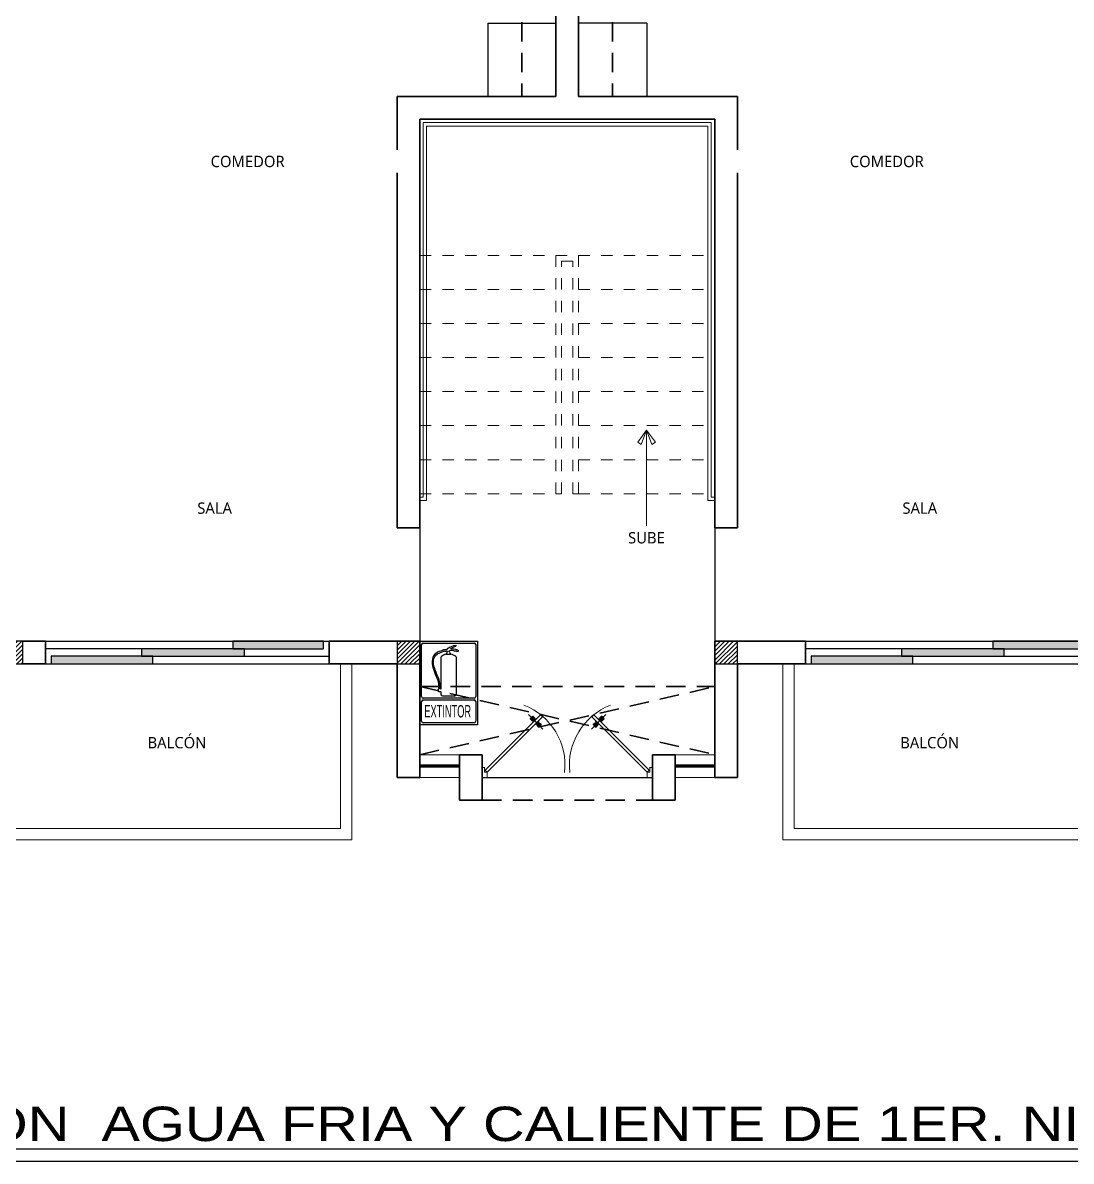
# Model space of a CAD drawing. Header units: feet. Extents: x 1019 to 2236, y -546 to 122.
# Drawn here: x 1064.7 to 1073.94, y -174.06 to -164.03 of the extents above; entities that cross this region are included whole.
import ezdxf

# ---------------------------------------------------------------- set-up
doc = ezdxf.new("R2010")
doc.units = ezdxf.units.FT
doc.header["$LTSCALE"] = 0.05
doc.header["$MEASUREMENT"] = 0
doc.linetypes.add('DASHED2', pattern=[0.375, 0.25, -0.125])
doc.linetypes.add('HIDDEN', pattern=[9.525, 6.35, -3.175])
for name, color, linetype, lineweight in [('A-WALL', 7, 'Continuous', 25), ('AGUA POTABLE', 5, 'HIDDEN', 35), ('closet', 8, 'Continuous', 5), ('COCINA', 8, 'Continuous', 25), ('escalera', 8, 'DASHED2', 0), ('FURN', 8, 'Continuous', 9), ('P-SANR-FIXT', 8, 'Continuous', 9), ('PUERTA', 8, 'Continuous', 9), ('ventana', 160, 'Continuous', 5)]:
    doc.layers.add(name, color=color, linetype=linetype, lineweight=lineweight)
for name, color, linetype in [('AGUASNEGRAS', 4, 'Continuous'), ('ANNDTOBJ', 2, 'Continuous'), ('columna', 9, 'Continuous'), ('MB3', 8, 'Continuous'), ('MUROS', 7, 'Continuous'), ('PERT-VENT', 8, 'Continuous'), ('PISO', 8, 'Continuous'), ('textos', 7, 'Continuous'), ('TEXXT', 2, 'Continuous'), ('TXT', 2, 'Continuous')]:
    doc.layers.add(name, color=color, linetype=linetype)
doc.layers.add('cristal', color=7, linetype='Continuous', true_color=0x2424ff)
doc.styles.add('ads', font='trebuc.ttf', dxfattribs={"height": 0.14})
doc.styles.add('COMIN Simb Señalizacion', font='')
doc.styles.add('DAMIAN', font='arial.ttf', dxfattribs={"height": 0.12})
doc.styles.get('COMIN Simb Señalizacion').set_extended_font_data('Humanst521 BT')

# ---------------------------------------------------------------- blocks, each defined once
blk = doc.blocks.new('PUERTA DOBLE')
at = {"layer": 'PUERTA'}
for p, q in [((957.165, -2898.551), (957.816, -2897.899)), ((957.842, -2897.925), (957.19, -2898.576)), ((957.675, -2897.896), (957.846, -2898.067)), ((957.695, -2897.946), (957.711, -2897.932)), ((957.695, -2897.946), (957.695, -2897.948)), ((957.695, -2897.948), (957.695, -2897.949)), ((957.723, -2897.97), (957.695, -2897.948)), ((957.72, -2897.97), (957.695, -2897.949)), ((957.696, -2897.943), (957.709, -2897.931)), ((957.697, -2897.945), (957.696, -2897.943)), ((957.724, -2897.969), (957.696, -2897.946)), ((957.727, -2897.965), (957.7, -2897.941)), ((957.709, -2897.931), (957.705, -2897.934)), ((957.705, -2897.935), (957.705, -2897.934)), ((957.731, -2897.961), (957.706, -2897.936)), ((957.723, -2897.917), (957.709, -2897.931)), ((957.709, -2897.931), (957.713, -2897.926)), ((957.725, -2897.916), (957.711, -2897.932)), ((957.713, -2897.926), (957.714, -2897.926)), ((957.739, -2897.953), (957.715, -2897.927)), ((957.744, -2897.948), (957.72, -2897.922)), ((957.723, -2897.917), (957.723, -2897.918)), ((957.723, -2897.97), (957.735, -2897.957)), ((957.724, -2897.99), (957.732, -2897.977)), ((957.727, -2897.916), (957.725, -2897.916)), ((957.748, -2897.945), (957.725, -2897.917)), ((957.749, -2897.944), (957.726, -2897.916)), ((957.726, -2897.989), (957.736, -2897.973)), ((957.728, -2897.916), (957.727, -2897.916)), ((957.749, -2897.941), (957.728, -2897.916)), ((957.73, -2897.966), (957.737, -2897.959)), ((957.733, -2897.97), (957.73, -2897.966)), ((957.733, -2897.97), (957.73, -2897.966)), ((957.734, -2897.969), (957.731, -2897.965)), ((957.736, -2897.967), (957.732, -2897.964)), ((957.732, -2897.981), (957.738, -2897.971)), ((957.732, -2897.977), (957.733, -2897.977)), ((957.733, -2897.97), (957.74, -2897.961)), ((957.738, -2897.965), (957.734, -2897.961)), ((957.749, -2897.944), (957.735, -2897.957)), ((957.745, -2897.951), (957.737, -2897.959)), ((957.739, -2897.976), (957.74, -2897.969)), ((957.749, -2897.954), (957.74, -2897.961)), ((957.743, -2897.959), (957.74, -2897.956)), ((957.745, -2897.957), (957.743, -2897.953)), ((957.744, -2897.97), (957.743, -2897.966)), ((957.747, -2897.956), (957.744, -2897.952)), ((957.749, -2897.965), (957.744, -2897.964)), ((957.749, -2897.954), (957.745, -2897.951)), ((957.747, -2897.954), (957.745, -2897.952)), ((957.753, -2897.96), (957.747, -2897.961)), ((957.773, -2897.994), (957.747, -2897.968)), ((957.76, -2897.953), (957.749, -2897.959)), ((957.751, -2898.019), (957.765, -2898.009)), ((957.766, -2897.947), (957.752, -2897.957)), ((957.753, -2898.016), (957.769, -2898.006)), ((957.756, -2897.954), (957.755, -2897.954)), ((957.769, -2897.945), (957.756, -2897.954)), ((957.759, -2898.01), (957.771, -2898.004)), ((957.766, -2898.003), (957.773, -2898.002)), ((957.772, -2897.998), (957.776, -2897.998)), ((957.772, -2898.009), (957.78, -2898)), ((957.772, -2898.019), (957.785, -2898.006)), ((957.772, -2898.009), (957.776, -2898.012)), ((957.772, -2898.009), (957.776, -2898.011)), ((957.773, -2898.008), (957.777, -2898.011)), ((957.775, -2898.007), (957.778, -2898.009)), ((957.776, -2897.994), (957.777, -2897.997)), ((957.776, -2898.012), (957.783, -2898.004)), ((957.777, -2898.004), (957.78, -2898.007)), ((957.788, -2897.994), (957.78, -2898)), ((957.782, -2897.987), (957.781, -2897.995)), ((957.781, -2898.01), (957.805, -2898.035)), ((957.782, -2897.998), (957.785, -2898.002)), ((957.788, -2897.981), (957.783, -2897.992)), ((957.791, -2897.997), (957.783, -2898.004)), ((957.784, -2897.996), (957.788, -2897.999)), ((957.795, -2897.975), (957.785, -2897.99)), ((957.797, -2897.993), (957.785, -2898.006)), ((957.786, -2897.994), (957.79, -2897.997)), ((957.787, -2897.995), (957.79, -2897.998)), ((957.797, -2897.973), (957.788, -2897.986)), ((957.788, -2897.994), (957.79, -2897.997)), ((957.789, -2898.002), (957.814, -2898.026)), ((957.795, -2897.997), (957.794, -2897.997)), ((957.794, -2897.998), (957.819, -2898.021)), ((957.796, -2897.995), (957.824, -2898.017)), ((957.798, -2897.971), (957.797, -2897.97)), ((957.797, -2897.973), (957.798, -2897.971)), ((957.801, -2897.993), (957.825, -2898.012)), ((957.816, -2897.899), (957.842, -2897.925)), ((958.586, -2897.896), (958.415, -2898.067)), ((958.445, -2897.899), (958.419, -2897.925)), ((958.419, -2897.925), (959.071, -2898.576)), ((958.46, -2897.993), (958.436, -2898.012)), ((958.465, -2897.995), (958.437, -2898.017)), ((958.467, -2897.998), (958.442, -2898.021)), ((959.096, -2898.551), (958.445, -2897.899)), ((958.472, -2898.002), (958.447, -2898.026)), ((958.48, -2898.01), (958.456, -2898.035)), ((958.463, -2897.971), (958.464, -2897.97)), ((958.463, -2897.973), (958.463, -2897.971)), ((958.463, -2897.973), (958.473, -2897.986)), ((958.464, -2897.993), (958.476, -2898.006)), ((958.466, -2897.975), (958.475, -2897.99)), ((958.466, -2897.997), (958.467, -2897.997)), ((958.469, -2897.997), (958.478, -2898.004)), ((958.473, -2897.994), (958.471, -2897.997)), ((958.474, -2897.994), (958.471, -2897.997)), ((958.474, -2897.995), (958.471, -2897.998)), ((958.473, -2897.981), (958.478, -2897.992)), ((958.473, -2897.994), (958.481, -2898)), ((958.477, -2897.996), (958.473, -2897.999)), ((958.479, -2897.998), (958.475, -2898.002)), ((958.488, -2898.019), (958.476, -2898.006)), ((958.485, -2898.012), (958.478, -2898.004)), ((958.479, -2897.987), (958.48, -2897.995)), ((958.484, -2898.004), (958.48, -2898.007)), ((958.488, -2898.009), (958.481, -2898)), ((958.486, -2898.007), (958.483, -2898.009)), ((958.485, -2897.994), (958.484, -2897.997)), ((958.487, -2898.008), (958.484, -2898.011)), ((958.488, -2897.998), (958.485, -2897.998)), ((958.488, -2898.009), (958.485, -2898.012)), ((958.488, -2898.009), (958.485, -2898.011)), ((958.495, -2898.003), (958.487, -2898.002)), ((958.488, -2897.994), (958.514, -2897.968)), ((958.502, -2898.01), (958.49, -2898.004)), ((958.492, -2897.945), (958.505, -2897.954)), ((958.508, -2898.016), (958.492, -2898.006)), ((958.495, -2897.947), (958.509, -2897.957)), ((958.51, -2898.019), (958.496, -2898.009)), ((958.5, -2897.953), (958.511, -2897.959)), ((958.505, -2897.954), (958.506, -2897.954)), ((958.507, -2897.96), (958.514, -2897.961)), ((958.512, -2897.941), (958.533, -2897.916)), ((958.512, -2897.944), (958.535, -2897.916)), ((958.512, -2897.944), (958.525, -2897.957)), ((958.512, -2897.954), (958.516, -2897.951)), ((958.512, -2897.954), (958.521, -2897.961)), ((958.512, -2897.965), (958.517, -2897.964)), ((958.513, -2897.945), (958.536, -2897.917)), ((958.513, -2897.954), (958.516, -2897.952)), ((958.514, -2897.956), (958.517, -2897.952)), ((958.516, -2897.951), (958.524, -2897.959)), ((958.516, -2897.957), (958.518, -2897.953)), ((958.517, -2897.948), (958.541, -2897.922)), ((958.517, -2897.97), (958.518, -2897.966)), ((958.518, -2897.959), (958.521, -2897.956)), ((958.528, -2897.97), (958.521, -2897.961)), ((958.522, -2897.976), (958.521, -2897.969)), ((958.522, -2897.953), (958.546, -2897.927)), ((958.523, -2897.965), (958.527, -2897.961)), ((958.529, -2897.981), (958.523, -2897.971)), ((958.531, -2897.966), (958.524, -2897.959)), ((958.538, -2897.97), (958.525, -2897.957)), ((958.525, -2897.967), (958.529, -2897.964)), ((958.535, -2897.989), (958.525, -2897.973)), ((958.526, -2897.969), (958.53, -2897.965)), ((958.528, -2897.97), (958.531, -2897.966)), ((958.528, -2897.97), (958.531, -2897.966)), ((958.529, -2897.977), (958.528, -2897.977)), ((958.537, -2897.99), (958.529, -2897.977)), ((958.53, -2897.961), (958.555, -2897.936)), ((958.533, -2897.916), (958.534, -2897.916)), ((958.534, -2897.916), (958.536, -2897.916)), ((958.534, -2897.965), (958.561, -2897.941)), ((958.536, -2897.916), (958.55, -2897.932)), ((958.537, -2897.969), (958.565, -2897.946)), ((958.538, -2897.917), (958.551, -2897.931)), ((958.538, -2897.917), (958.538, -2897.918)), ((958.538, -2897.97), (958.566, -2897.948)), ((958.541, -2897.97), (958.566, -2897.949)), ((958.548, -2897.926), (958.546, -2897.926)), ((958.551, -2897.931), (958.548, -2897.926)), ((958.566, -2897.946), (958.55, -2897.932)), ((958.551, -2897.931), (958.556, -2897.934)), ((958.564, -2897.943), (958.551, -2897.931)), ((958.556, -2897.935), (958.556, -2897.934)), ((958.563, -2897.945), (958.564, -2897.943)), ((958.566, -2897.946), (958.566, -2897.948)), ((958.566, -2897.948), (958.566, -2897.949)), ((957.772, -2898.019), (957.793, -2898.046)), ((957.772, -2898.022), (957.791, -2898.046)), ((957.773, -2898.018), (957.796, -2898.045)), ((957.777, -2898.015), (957.8, -2898.04)), ((957.793, -2898.046), (957.792, -2898.046)), ((957.795, -2898.046), (957.793, -2898.046)), ((957.795, -2898.046), (957.809, -2898.03)), ((957.797, -2898.044), (957.798, -2898.044)), ((957.798, -2898.044), (957.81, -2898.031)), ((957.806, -2898.036), (957.807, -2898.036)), ((957.81, -2898.031), (957.807, -2898.036)), ((957.825, -2898.016), (957.809, -2898.03)), ((957.823, -2898.018), (957.81, -2898.031)), ((957.81, -2898.031), (957.815, -2898.028)), ((957.815, -2898.028), (957.815, -2898.026)), ((957.815, -2898.027), (957.815, -2898.027)), ((957.823, -2898.018), (957.823, -2898.017)), ((957.825, -2898.012), (957.825, -2898.014)), ((957.825, -2898.014), (957.825, -2898.016)), ((958.436, -2898.012), (958.436, -2898.014)), ((958.436, -2898.014), (958.436, -2898.016)), ((958.436, -2898.016), (958.452, -2898.03)), ((958.437, -2898.018), (958.438, -2898.017)), ((958.437, -2898.018), (958.45, -2898.031)), ((958.446, -2898.028), (958.445, -2898.026)), ((958.446, -2898.027), (958.446, -2898.027)), ((958.45, -2898.031), (958.446, -2898.028)), ((958.45, -2898.031), (958.454, -2898.036)), ((958.463, -2898.044), (958.45, -2898.031)), ((958.466, -2898.046), (958.452, -2898.03)), ((958.455, -2898.036), (958.454, -2898.036)), ((958.484, -2898.015), (958.461, -2898.04)), ((958.464, -2898.044), (958.463, -2898.044)), ((958.487, -2898.018), (958.465, -2898.045)), ((958.466, -2898.046), (958.468, -2898.046)), ((958.488, -2898.019), (958.468, -2898.046)), ((958.468, -2898.046), (958.469, -2898.046)), ((958.489, -2898.022), (958.469, -2898.046)), ((957.16, -2898.52), (957.13, -2898.52)), ((957.16, -2898.517), (957.16, -2898.576)), ((959.101, -2898.517), (959.101, -2898.576)), ((959.101, -2898.52), (959.13, -2898.52)), ((957.19, -2898.635), (957.13, -2898.635)), ((957.16, -2898.576), (957.19, -2898.576)), ((957.19, -2898.576), (957.165, -2898.551)), ((957.19, -2898.635), (957.19, -2898.576)), ((959.071, -2898.576), (959.096, -2898.551)), ((959.071, -2898.635), (959.071, -2898.576)), ((959.101, -2898.576), (959.071, -2898.576)), ((959.071, -2898.635), (959.13, -2898.635))]:
    blk.add_line(p, q, dxfattribs=at)
at = {"layer": 'PUERTA', "extrusion": (0, 0, -1)}
for centre, radius, start, end in [((-957.349, -2898.492), 0.756, 111.0667, 186.4155), ((-958.912, -2898.492), 0.756, 353.5845, 68.9333), ((-957.721, -2897.967), 0.00261, 243.4349, 296.5651), ((-957.725, -2897.992), 0.00166, 315, 45), ((-957.728, -2897.965), 0.00166, 225, 315), ((-957.734, -2897.971), 0.00261, 296.565, 26.565), ((-957.731, -2897.974), 0.00261, 153.4349, 225), ((-957.744, -2897.949), 0.00261, 116.565, 243.4349), ((-957.746, -2897.942), 0.00261, 153.4349, 225), ((-957.75, -2897.955), 0.00166, 45, 135), ((-957.753, -2897.952), 0.00261, 243.4349, 296.5651), ((-957.768, -2898.011), 0.00332, 45, 108.4349), ((-957.77, -2898.008), 0.00261, 206.565, 315), ((-957.77, -2897.946), 0.00166, 45, 135), ((-957.789, -2897.989), 0.00166, 315, 45), ((-957.785, -2897.991), 0.00261, 153.4349, 225), ((-957.792, -2897.998), 0.00166, 45, 135), ((-957.799, -2897.995), 0.00166, 44.6517, 134.6517), ((-958.461, -2897.995), 0.00166, 45.3483, 135.3483), ((-958.468, -2897.998), 0.00166, 45, 135), ((-958.472, -2897.989), 0.00166, 135, 225), ((-958.475, -2897.991), 0.00261, 315, 26.5651), ((-958.491, -2898.008), 0.00261, 225, 333.435), ((-958.491, -2897.946), 0.00166, 45, 135), ((-958.493, -2898.011), 0.00332, 71.5651, 135), ((-958.508, -2897.952), 0.00261, 243.4349, 296.5651), ((-958.511, -2897.955), 0.00166, 45, 135), ((-958.515, -2897.942), 0.00261, 315, 26.5651), ((-958.517, -2897.949), 0.00261, 296.5651, 63.435), ((-958.53, -2897.974), 0.00261, 315, 26.5651), ((-958.527, -2897.971), 0.00261, 153.435, 243.435), ((-958.532, -2897.965), 0.00166, 225, 315), ((-958.536, -2897.992), 0.00166, 135, 225), ((-958.54, -2897.967), 0.00261, 243.4349, 296.5651), ((-957.75, -2898.017), 0.00166, 225, 315), ((-957.773, -2898.021), 0.00166, 315, 45), ((-957.777, -2898.014), 0.00261, 296.565, 26.565), ((-958.484, -2898.014), 0.00261, 153.435, 243.435), ((-958.487, -2898.021), 0.00166, 135, 225), ((-958.511, -2898.017), 0.00166, 225, 315)]:
    blk.add_arc(centre, radius, start, end, dxfattribs=at)
blk = doc.blocks.new('A$C074D4DC8')
at = {"layer": 'FURN'}
blk.add_line((0.0418, 0.3424), (0.0418, -0.1979), dxfattribs=at)
for points in [[(0.0418, 0.3424), (-0.0084, 0.2735), (0.0117, 0.2615), (0.0418, 0.3424)], [(0.0418, 0.3424), (0.0919, 0.2735), (0.0719, 0.2615), (0.0418, 0.3424)]]:
    blk.add_lwpolyline(points, dxfattribs=at)
blk = doc.blocks.new('A$C45091238')
for points in [[(0.846, 0.067), (1.753, 0.067), (1.753, 0.133), (0.846, 0.133)], [(1.653, 0.133), (2.45, 0.133), (2.45, 0.2), (1.653, 0.2)], [(0.05, 0), (0.946, 0), (0.946, 0.067), (0.05, 0.067)]]:
    blk.add_hatch(color=256).paths.add_polyline_path(points)
at = {"layer": 'PERT-VENT', "extrusion": (-6.28888e-16, -1.94037e-15, -1)}
for points in [[(-0.846, 0.067), (-1.753, 0.067), (-1.753, 0.133), (-0.846, 0.133)], [(-1.653, 0.133), (-2.45, 0.133), (-2.45, 0.2), (-1.653, 0.2)], [(-0.05, 0), (-0.946, 0), (-0.946, 0.067), (-0.05, 0.067)]]:
    blk.add_lwpolyline(points, close=True, dxfattribs=at)
at = {"layer": 'PISO'}
for p, q in [((0, 0.2), (2.5, 0.2)), ((0, 0), (2.5, 0))]:
    blk.add_line(p, q, dxfattribs=at)
at = {"layer": 'PISO', "extrusion": (-6.28888e-16, -1.94037e-15, -1)}
for p, q in [((0.896, 0.133), (0, 0.133)), ((1.753, 0.067), (2.5, 0.067))]:
    blk.add_line(p, q, dxfattribs=at)
blk = doc.blocks.new('A$C6EAA0F0B')
at = {"layer": 'cristal', "const_width": 0.03}
blk.add_lwpolyline([(0, 0.1), (0.35, 0.1)], dxfattribs=at)
at = {"layer": 'P-SANR-FIXT', "extrusion": (-2.36783e-12, 8.94772e-16, -1)}
blk.add_line((0, 0.2), (0.35, 0.2), dxfattribs=at)
at = {"layer": 'P-SANR-FIXT'}
blk.add_line((0, 0), (0.35, 0), dxfattribs=at)
blk = doc.blocks.new('A$C3F8C01F5')
at = {"layer": 'ANNDTOBJ'}
for p, q in [((0, 0.223), (0.1543, 0.223)), ((0, 0), (0, 0.223)), ((0.0049, 0.0751), (0.0049, 0.2139)), ((0.0091, 0.2181), (0.1451, 0.2181)), ((0.1493, 0.2139), (0.1493, 0.0751)), ((0.1543, 0.223), (0.1543, 0)), ((0.0369, 0.1838), (0.0345, 0.1794)), ((0.04, 0.1881), (0.0369, 0.1838)), ((0.0389, 0.1796), (0.0421, 0.185)), ((0.0432, 0.1906), (0.04, 0.1881)), ((0.0421, 0.185), (0.0475, 0.1892)), ((0.0476, 0.1934), (0.0432, 0.1906)), ((0.0475, 0.1892), (0.0533, 0.1923)), ((0.052, 0.1957), (0.0476, 0.1934)), ((0.0576, 0.1978), (0.052, 0.1957)), ((0.0533, 0.1923), (0.06, 0.195)), ((0.0636, 0.1996), (0.0576, 0.1978)), ((0.06, 0.195), (0.0641, 0.1961)), ((0.0689, 0.1999), (0.0636, 0.1996)), ((0.0641, 0.1961), (0.0737, 0.1961)), ((0.0724, 0.1999), (0.0689, 0.1999)), ((0.0721, 0.1913), (0.0697, 0.1882)), ((0.0697, 0.1882), (0.0832, 0.1885)), ((0.0728, 0.1953), (0.0721, 0.1945)), ((0.0721, 0.1945), (0.0721, 0.1913)), ((0.081, 0.207), (0.0724, 0.2016)), ((0.0724, 0.2016), (0.0724, 0.1999)), ((0.0737, 0.1953), (0.0728, 0.1953)), ((0.0737, 0.1961), (0.0737, 0.1953)), ((0.0785, 0.1965), (0.0793, 0.1968)), ((0.0785, 0.1955), (0.0785, 0.1965)), ((0.0804, 0.1945), (0.0785, 0.1955)), ((0.0793, 0.1984), (0.0803, 0.1987)), ((0.0793, 0.1968), (0.0793, 0.1984)), ((0.0803, 0.1987), (0.0855, 0.1988)), ((0.0811, 0.1912), (0.0804, 0.1945)), ((0.0901, 0.2103), (0.081, 0.207)), ((0.0832, 0.1885), (0.0811, 0.1912)), ((0.0829, 0.2022), (0.0835, 0.2042)), ((0.0857, 0.2022), (0.0829, 0.2022)), ((0.0835, 0.2042), (0.0949, 0.2096)), ((0.0855, 0.1988), (0.0907, 0.1983)), ((0.091, 0.2015), (0.0857, 0.2022)), ((0.0967, 0.2119), (0.0901, 0.2103)), ((0.0907, 0.1983), (0.091, 0.1973)), ((0.0959, 0.2006), (0.091, 0.2015)), ((0.091, 0.1973), (0.0925, 0.1965)), ((0.0925, 0.1965), (0.0949, 0.1976)), ((0.0949, 0.2096), (0.0974, 0.2103)), ((0.0949, 0.1976), (0.0967, 0.1977)), ((0.1018, 0.1988), (0.0959, 0.2006)), ((0.0974, 0.2103), (0.0967, 0.2119)), ((0.0967, 0.1977), (0.0981, 0.1967)), ((0.0981, 0.1967), (0.0991, 0.1959)), ((0.0991, 0.1959), (0.1038, 0.1966)), ((0.1033, 0.1975), (0.1018, 0.1988)), ((0.1038, 0.1966), (0.1033, 0.1975)), ((0.0336, 0.176), (0.0328, 0.1691)), ((0.0328, 0.1691), (0.0329, 0.1629)), ((0.0329, 0.1629), (0.0339, 0.1574)), ((0.0345, 0.1794), (0.0336, 0.176)), ((0.0339, 0.1574), (0.0353, 0.151)), ((0.0364, 0.1694), (0.037, 0.1744)), ((0.0367, 0.1619), (0.0364, 0.1694)), ((0.0383, 0.1544), (0.0367, 0.1619)), ((0.037, 0.1744), (0.0389, 0.1796)), ((0.042, 0.1439), (0.0383, 0.1544)), ((0.0563, 0.1793), (0.0563, 0.0952)), ((0.0978, 0.0811), (0.0978, 0.1793)), ((0.0353, 0.151), (0.0374, 0.1455)), ((0.0374, 0.1455), (0.0412, 0.1353)), ((0.0412, 0.1353), (0.0469, 0.1207)), ((0.0468, 0.1321), (0.042, 0.1439)), ((0.0504, 0.1233), (0.0468, 0.1321)), ((0.0529, 0.1164), (0.0504, 0.1233)), ((0.0469, 0.1207), (0.0488, 0.1154)), ((0.0504, 0.0962), (0.0486, 0.0953)), ((0.0486, 0.0953), (0.0486, 0.09)), ((0.0488, 0.1154), (0.0502, 0.108)), ((0.0502, 0.1063), (0.0496, 0.1058)), ((0.0496, 0.1058), (0.0496, 0.0996)), ((0.0496, 0.0996), (0.0504, 0.0989)), ((0.0502, 0.108), (0.0502, 0.1063)), ((0.0504, 0.0989), (0.0504, 0.0962)), ((0.0539, 0.1108), (0.0529, 0.1164)), ((0.0541, 0.1063), (0.0539, 0.1108)), ((0.0546, 0.1058), (0.0541, 0.1063)), ((0.0541, 0.0991), (0.0546, 0.0996)), ((0.0541, 0.0967), (0.0541, 0.0991)), ((0.055, 0.0952), (0.0541, 0.0967)), ((0.0546, 0.0996), (0.0546, 0.1058)), ((0.0563, 0.0952), (0.055, 0.0952)), ((0.0049, 0.0091), (0.0049, 0.0619)), ((0.1451, 0.0709), (0.0091, 0.0709)), ((0.0091, 0.0661), (0.1451, 0.0661)), ((0.0486, 0.09), (0.0496, 0.0892)), ((0.0496, 0.0892), (0.0563, 0.0892)), ((0.0563, 0.0892), (0.0563, 0.0811)), ((0.0605, 0.0769), (0.0936, 0.0769)), ((0.1493, 0.0619), (0.1493, 0.0091)), ((0.1543, 0), (0, 0)), ((0.1451, 0.0049), (0.0091, 0.0049))]:
    blk.add_line(p, q, dxfattribs=at)
at = {"layer": 'ANNDTOBJ', "linetype": 'Continuous', "ltscale": 5}
blk.add_line((0.117, 0), (0, 0), dxfattribs=at)
at = {"layer": 'ANNDTOBJ'}
for centre, radius, start, end in [((0.0091, 0.2139), 0.0042, 90, 180), ((0.1451, 0.2139), 0.0042, 0, 90), ((0.077, 0.1583), 0.0308, 103.7582, 129.008), ((0.077, 0.1583), 0.0308, 50.992, 78.4551), ((0.06, 0.1793), 0.00374, 129.008, 180), ((0.094, 0.1793), 0.00374, 0, 50.992), ((0.0091, 0.0751), 0.0042, 180, 270), ((0.0091, 0.0619), 0.0042, 90, 180), ((0.0605, 0.0811), 0.0042, 180, 270), ((0.0936, 0.0811), 0.0042, 270, 0), ((0.1451, 0.0751), 0.0042, 270, 0), ((0.1451, 0.0619), 0.0042, 0, 90), ((0.0091, 0.0091), 0.0042, 180, 270), ((0.1451, 0.0091), 0.0042, 270, 0)]:
    blk.add_arc(centre, radius, start, end, dxfattribs=at)
at = {"layer": 'ANNDTOBJ', "style": 'COMIN Simb Señalizacion', "width": 0.56}
blk.add_text('EXTINTOR', height=0.03299, dxfattribs=at).set_placement((0.0121, 0.0194))
blk = doc.blocks.new('A$C012446DC')
at = {"layer": 'PISO'}
h = blk.add_hatch(dxfattribs=at)
h.set_pattern_fill('ANSI31', color=256, scale=0.008571, angle=180)
h.set_pattern_definition([(225, (206536.064322, 1154820.960068), (0.0192434059784, -0.0192434059784), [])])
h.paths.add_polyline_path([(0, 0), (0.2, 0), (0.2, 0.2), (0, 0.2)])
at = {"layer": 'columna'}
blk.add_lwpolyline([(0.2, 0.2), (0, 0.2), (0, 0), (0.2, 0)], close=True, dxfattribs=at)
blk = doc.blocks.new('A$C791B5281')
at = {"layer": 'MUROS', "lineweight": 35}
blk.add_line((4.9, 10.3, 1.239), (5.1, 10.3, 1.239), dxfattribs=at)
for p in [(1.5, 10.1, 1.239), (4.9, 10.1, 1.239), (8.3, 10.1, 1.239), (0, 0, 1.239), (3.5, 0, 1.239), (6.3, 0, 1.239), (9.8, 0, 1.239)]:
    blk.add_blockref('A$C012446DC', p)

msp = doc.modelspace()

# ---------------------------------------------------------------- linework, layer by layer
at = {"layer": 'A-WALL', "lineweight": 35, "extrusion": (-2.36783e-12, 8.94772e-16, -1)}
for p, q in [((1069.398, -164.682), (1069.398, -161.282)), ((1069.598, -164.682), (1069.598, -161.282)), ((1067.998, -164.682), (1067.998, -168.482)), ((1067.998, -164.682), (1069.398, -164.682)), ((1069.598, -164.682), (1070.998, -164.682)), ((1070.998, -164.682), (1070.998, -168.482)), ((1068.198, -168.482), (1068.198, -164.882)), ((1068.198, -164.882), (1070.798, -164.882)), ((1070.798, -168.482), (1070.798, -164.882)), ((1067.998, -168.482), (1068.198, -168.482)), ((1064.898, -169.482), (1064.698, -169.482)), ((1067.398, -169.482), (1067.398, -169.682)), ((1068.198, -169.482), (1067.398, -169.482)), ((1068.198, -170.682), (1068.198, -169.482)), ((1070.798, -170.682), (1070.798, -169.482)), ((1064.898, -169.682), (1064.698, -169.682)), ((1067.398, -169.682), (1067.998, -169.682)), ((1067.998, -170.682), (1067.998, -169.682)), ((1070.998, -170.682), (1070.998, -169.682)), ((1067.998, -170.682), (1068.198, -170.682)), ((1070.998, -170.682), (1070.798, -170.682))]:
    msp.add_line(p, q, dxfattribs=at)
at = {"layer": 'A-WALL', "lineweight": 35}
for p, q in [((1070.998, -168.482), (1070.798, -168.482)), ((1064.898, -169.482), (1064.898, -169.682)), ((1068.548, -170.882), (1068.548, -170.482)), ((1068.548, -170.482), (1068.748, -170.482)), ((1068.748, -170.882), (1068.748, -170.482)), ((1070.248, -170.882), (1070.248, -170.482)), ((1070.448, -170.482), (1070.248, -170.482)), ((1070.448, -170.882), (1070.448, -170.482)), ((1068.548, -170.882), (1068.748, -170.882)), ((1070.448, -170.882), (1070.248, -170.882))]:
    msp.add_line(p, q, dxfattribs=at)
at = {"layer": 'A-WALL', "lineweight": 35, "extrusion": (-2.36659e-12, 8.94772e-16, -1)}
for p, q in [((1070.798, -169.482), (1071.598, -169.482)), ((1071.598, -169.482), (1071.598, -169.682)), ((1071.598, -169.482), (1071.598, -169.682)), ((1071.598, -169.682), (1070.998, -169.682))]:
    msp.add_line(p, q, dxfattribs=at)
at = {"layer": 'AGUASNEGRAS', "extrusion": (-2.36783e-12, 8.94772e-16, -1)}
msp.add_line((1067.398, -169.482), (1067.398, -169.682), dxfattribs=at)
at = {"layer": 'closet'}
for p, q in [((1068.228, -168.212), (1068.228, -164.912)), ((1068.228, -164.912), (1070.768, -164.912)), ((1068.258, -168.242), (1068.258, -164.942)), ((1068.258, -164.942), (1070.738, -164.942)), ((1070.738, -168.242), (1070.738, -164.942)), ((1070.768, -168.212), (1070.768, -164.912)), ((1068.228, -168.212), (1068.198, -168.212)), ((1068.258, -168.242), (1068.198, -168.242)), ((1070.738, -168.242), (1070.798, -168.242)), ((1070.768, -168.212), (1070.798, -168.212))]:
    msp.add_line(p, q, dxfattribs=at)
at = {"layer": 'COCINA', "extrusion": (-2.36783e-12, 8.94772e-16, -1)}
for q in [(1069.398, -164.035), (1068.798, -164.682)]:
    msp.add_line((1068.798, -164.035), q, dxfattribs=at)
at = {"layer": 'COCINA', "extrusion": (-2.36659e-12, 8.94772e-16, -1)}
for p, q in [((1070.198, -164.035), (1069.595, -164.035)), ((1069.596, -164.033), (1070.196, -164.035)), ((1070.198, -164.035), (1070.198, -164.682))]:
    msp.add_line(p, q, dxfattribs=at)
at = {"layer": 'escalera'}
for p, q in [((1068.198, -166.082), (1069.398, -166.082)), ((1069.398, -168.182), (1069.398, -166.082)), ((1069.398, -166.082), (1069.598, -166.082)), ((1069.448, -168.182), (1069.448, -166.132)), ((1069.448, -166.132), (1069.548, -166.132)), ((1069.548, -168.182), (1069.548, -166.132)), ((1069.598, -166.082), (1070.798, -166.082)), ((1069.598, -168.182), (1069.598, -166.082)), ((1068.198, -166.382), (1069.398, -166.382)), ((1069.598, -166.382), (1070.798, -166.382)), ((1068.198, -166.682), (1069.398, -166.682)), ((1069.598, -166.682), (1070.798, -166.682)), ((1068.198, -166.982), (1069.398, -166.982)), ((1069.598, -166.982), (1070.798, -166.982)), ((1068.198, -167.282), (1069.398, -167.282)), ((1069.598, -167.282), (1070.798, -167.282)), ((1068.198, -167.582), (1069.398, -167.582)), ((1069.598, -167.582), (1070.798, -167.582)), ((1068.198, -167.882), (1069.398, -167.882)), ((1069.598, -167.882), (1070.798, -167.882)), ((1068.198, -168.182), (1069.398, -168.182)), ((1069.398, -168.182), (1069.448, -168.182)), ((1069.548, -168.182), (1069.598, -168.182)), ((1069.598, -168.182), (1070.798, -168.182))]:
    msp.add_line(p, q, dxfattribs=at)
at = {"layer": 'MB3', "linetype": 'HIDDEN', "lineweight": 35, "ltscale": 0.54, "extrusion": (-2.36783e-12, 8.94772e-16, -1)}
msp.add_line((1069.098, -161.582), (1069.098, -164.682), dxfattribs=at)
at = {"layer": 'MB3', "linetype": 'HIDDEN', "lineweight": 35, "ltscale": 0.54, "extrusion": (-2.36659e-12, 8.94772e-16, -1)}
msp.add_line((1069.898, -161.582), (1069.898, -164.682), dxfattribs=at)
at = {"layer": 'MB3', "linetype": 'HIDDEN', "lineweight": 35, "ltscale": 0.54}
for p, q in [((1068.198, -169.882), (1070.798, -169.882)), ((1068.198, -170.482), (1070.798, -169.882)), ((1068.198, -169.882), (1070.798, -170.482)), ((1068.748, -170.882), (1070.248, -170.882))]:
    msp.add_line(p, q, dxfattribs=at)
at = {"layer": 'P-SANR-FIXT'}
for p, q in [((1067.498, -169.682), (1067.498, -171.132)), ((1067.598, -169.682), (1067.598, -171.232)), ((1071.398, -169.682), (1071.398, -171.232)), ((1071.498, -169.682), (1071.498, -171.132)), ((1064.598, -171.132), (1067.498, -171.132)), ((1074.398, -171.132), (1071.498, -171.132)), ((1064.498, -171.232), (1067.598, -171.232)), ((1074.498, -171.232), (1071.398, -171.232))]:
    msp.add_line(p, q, dxfattribs=at)
at = {"layer": 'PISO'}
for p, q in [((1068.198, -168.482), (1068.198, -169.482)), ((1070.798, -168.482), (1070.798, -169.482)), ((1068.748, -170.682), (1070.248, -170.682))]:
    msp.add_line(p, q, dxfattribs=at)
at = {"layer": 'TEXXT', "color": 4}
msp.add_line((1059.298, -173.956), (1077.978, -173.956), dxfattribs=at)
at = {"layer": 'TEXXT', "color": 3}
msp.add_line((1059.298, -174.065), (1078.102, -174.065), dxfattribs=at)

# ---------------------------------------------------------------- block references
msp.add_blockref('A$C6EAA0F0B', (1068.198, -170.682))
at = {"xscale": -1}
msp.add_blockref('A$C6EAA0F0B', (1070.798, -170.682), dxfattribs=at)
at = {"layer": 'AGUA POTABLE', "ltscale": 3, "xscale": 3.3, "yscale": 3.3, "zscale": 3.3}
msp.add_blockref('A$C3F8C01F5', (1068.198, -170.218), dxfattribs=at)
at = {"layer": 'FURN', "xscale": 1.5625, "yscale": 1.5625, "zscale": 1.5625}
msp.add_blockref('A$C074D4DC8', (1070.132, -168.156), dxfattribs=at)
at = {"layer": 'PISO'}
for p in [(1064.898, -169.682), (1071.598, -169.682)]:
    msp.add_blockref('A$C45091238', p, dxfattribs=at)
at = {"layer": 'ventana', "xscale": -0.7499518125727462, "yscale": 0.7499518125727462, "zscale": 0.7499518125727432}
msp.add_blockref('PUERTA DOBLE', (1788.049, 2003.155, 0), dxfattribs=at)

# ---------------------------------------------------------------- texts
at = {"layer": 'textos', "color": 7, "style": 'DAMIAN', "width": 1.2}
msp.add_text('PLANTA DISTRIBUCION  AGUA FRIA Y CALIENTE DE 1ER. NIVEL, BLOQUE B', height=0.30347, dxfattribs=at).set_placement((1059.343, -173.887))
at = {"layer": 'TXT', "char_height": 0.1, "attachment_point": 2, "style": 'ads'}
for s, insert, width in [('SALA', (1066.389, -168.259), 2.838), ('SALA', (1072.606, -168.259), 2.838), ('SUBE', (1070.196, -168.52), 2.688), ('BALCÓN', (1066.057, -170.326), 2.838), ('BALCÓN', (1072.693, -170.326), 2.838)]:
    msp.add_mtext(s, dxfattribs=dict(at, insert=insert, width=width))

# ---------------------------------------------------------------- next in the draw order: texts
at = {"layer": 'TXT', "char_height": 0.1, "width": 2.838, "attachment_point": 2, "style": 'ads', "bg_fill": 2}
for insert in [(1066.68, -165.204, -0.337), (1072.315, -165.204, -0.337)]:
    msp.add_mtext('COMEDOR', dxfattribs=dict(at, insert=insert))

# ---------------------------------------------------------------- next in the draw order: block references
msp.add_blockref('A$C791B5281', (1064.498, -169.682, -1.239))

doc.saveas('drawing.dxf')
